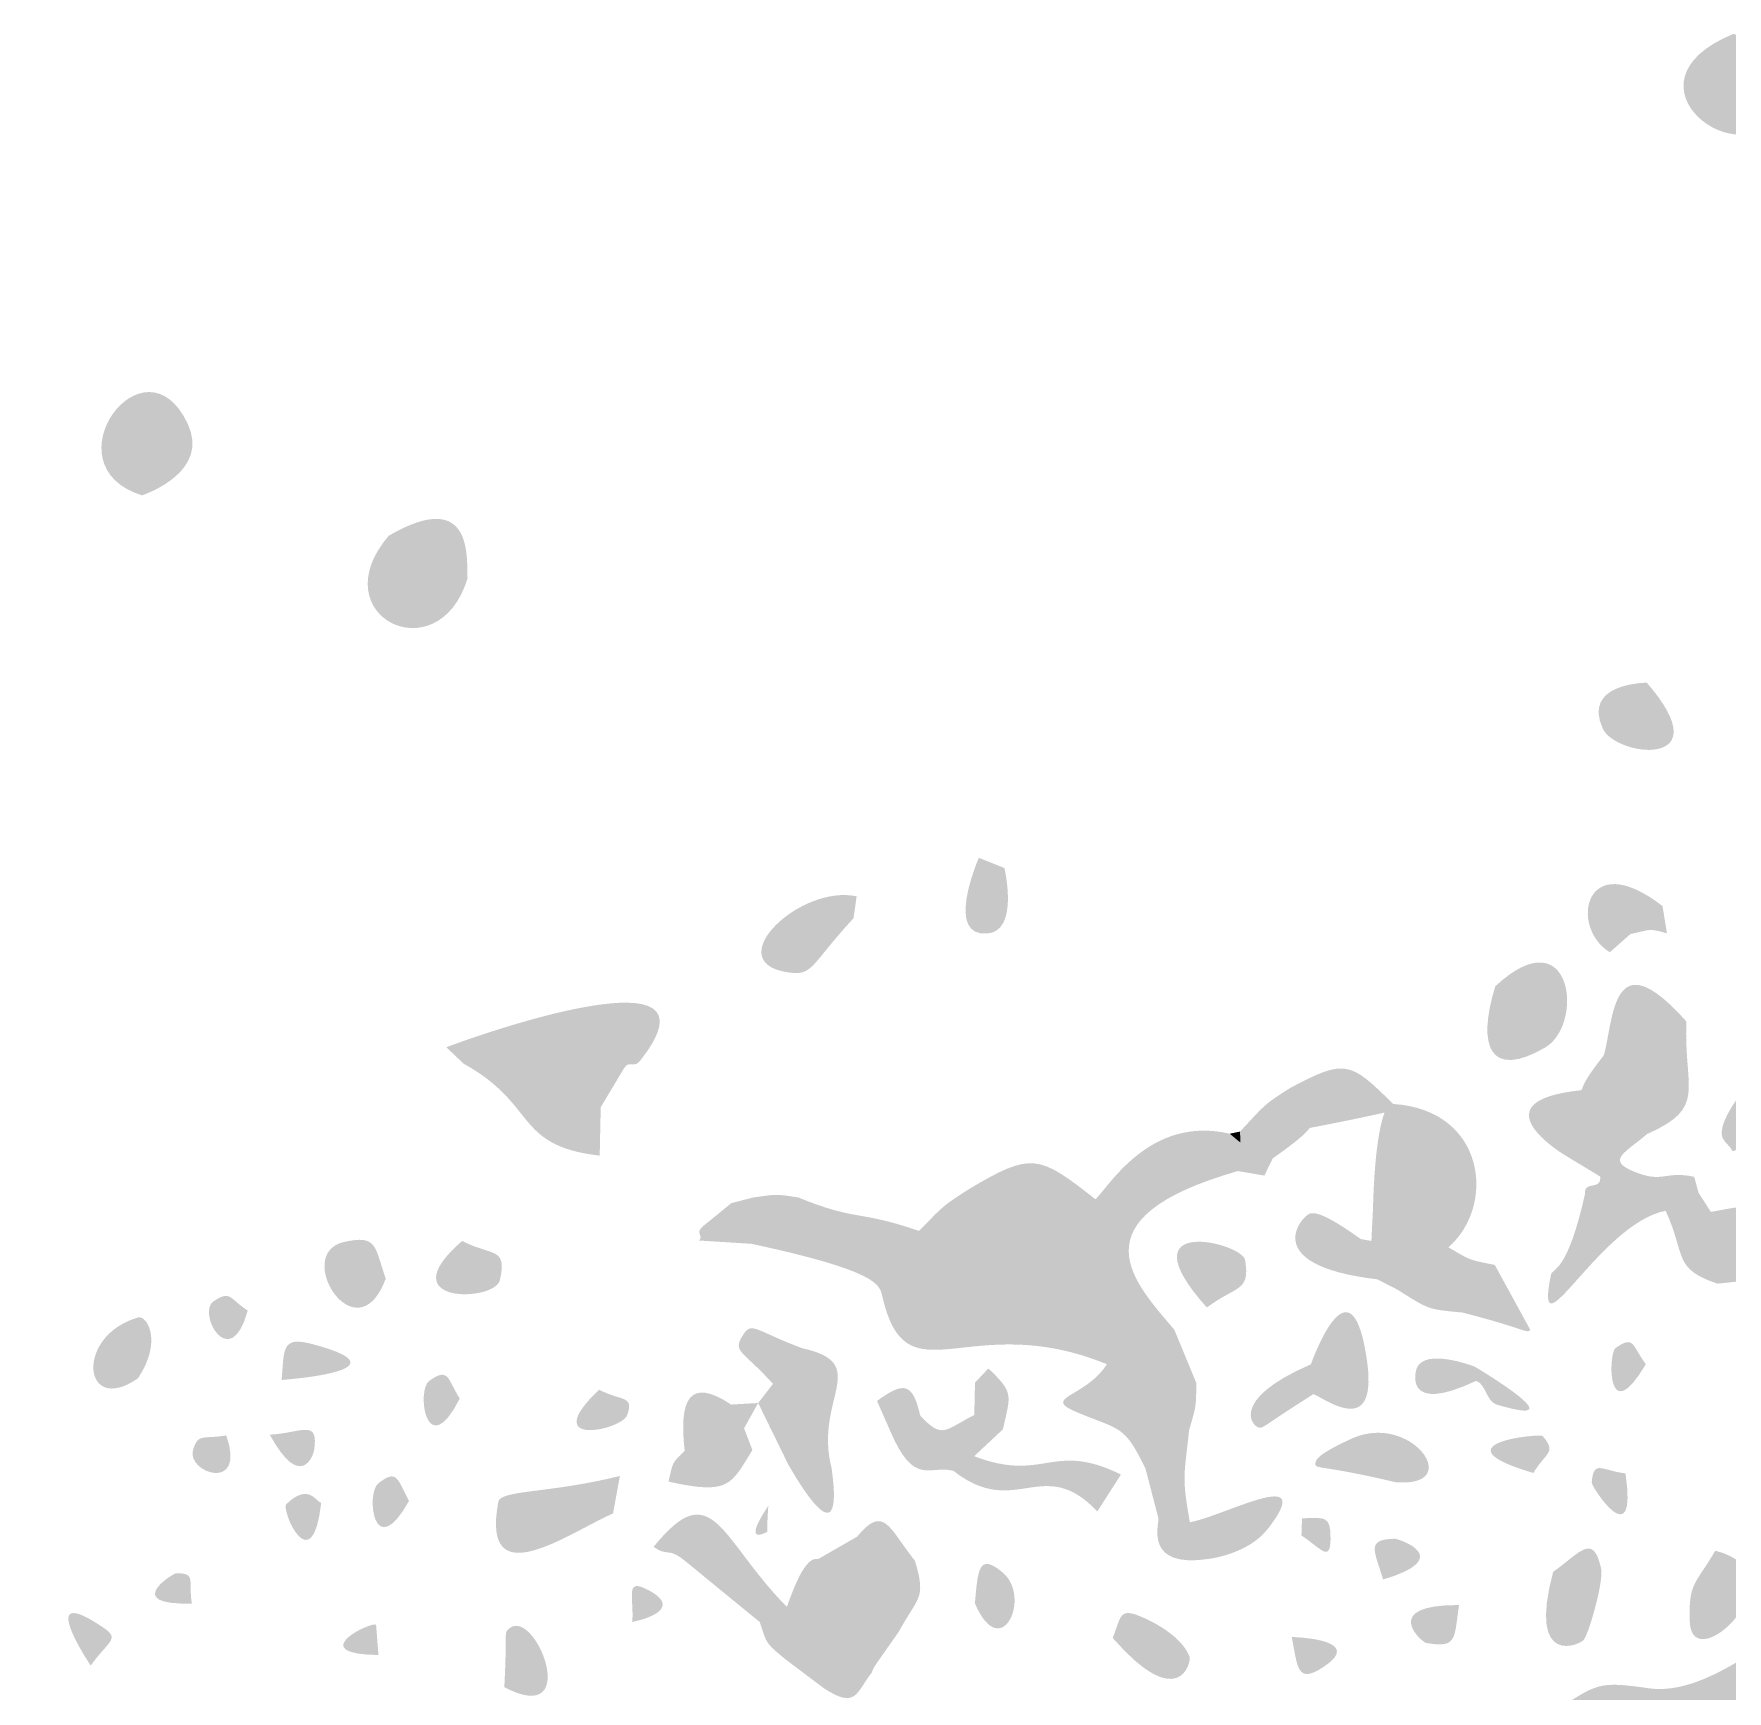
# Model space of a CAD drawing. Header units: millimetres. Extents: x 1061 to 1250, y 28 to 134.
# Drawn here: x 1211.99 to 1228.45, y 90.55 to 106.66 of the extents above; entities that cross this region are included whole.
import ezdxf

# ---------------------------------------------------------------- set-up
doc = ezdxf.new("R2010")
doc.units = ezdxf.units.MM

msp = doc.modelspace()

# ---------------------------------------------------------------- hatches: boundary and pattern name
at = {"true_color": 0x080808, "transparency": 33554687}
h = msp.add_hatch(color=18, dxfattribs=at)
edge = h.paths.add_edge_path(flags=0)
edge.add_spline(control_points=[(1228.509, 106.657), (1228.573, 106.633), (1229.21, 106.394), (1228.955, 105.911), (1228.602, 105.239), (1227.34, 106.179), (1228.509, 106.657)], knot_values=[0, 0, 0, 0, 1, 1, 1, 2, 2, 2, 2], degree=3, periodic=1)
h = msp.add_hatch(color=18, dxfattribs=at)
edge = h.paths.add_edge_path(flags=0)
edge.add_spline(control_points=[(1213.044, 102.172), (1212.111, 102.462), (1213.069, 103.759), (1213.487, 102.869), (1213.703, 102.41), (1213.106, 102.195), (1213.044, 102.172)], knot_values=[0, 0, 0, 0, 1, 1, 1, 2, 2, 2, 2], degree=3, periodic=1)
h = msp.add_hatch(color=18, dxfattribs=at)
edge = h.paths.add_edge_path(flags=0)
edge.add_spline(control_points=[(1215.441, 101.78), (1216.284, 102.269), (1216.194, 101.522), (1216.207, 101.366), (1216.144, 101.395), (1215.827, 101.54), (1215.441, 101.78)], knot_values=[0, 0, 0, 0, 1, 1, 1, 2, 2, 2, 2], degree=3, periodic=1)
h = msp.add_hatch(color=18, dxfattribs=at)
edge = h.paths.add_edge_path(flags=0)
edge.add_spline(control_points=[(1215.441, 101.78), (1215.827, 101.54), (1216.144, 101.395), (1216.207, 101.366), (1215.924, 100.434), (1214.775, 101.003), (1215.441, 101.78)], knot_values=[0, 0, 0, 0, 1, 1, 1, 2, 2, 2, 2], degree=3, periodic=1)
h = msp.add_hatch(color=18, dxfattribs=at)
edge = h.paths.add_edge_path(flags=0)
edge.add_spline(control_points=[(1227.666, 100.352), (1228.402, 99.505), (1227.362, 99.629), (1227.237, 99.908), (1227.045, 100.336), (1227.617, 100.35), (1227.666, 100.352)], knot_values=[0, 0, 0, 0, 1, 1, 1, 2, 2, 2, 2], degree=3, periodic=1)
h = msp.add_hatch(color=18, dxfattribs=at)
edge = h.paths.add_edge_path(flags=0)
edge.add_spline(control_points=[(1227.819, 98.181), (1227.819, 98.181), (1227.862, 97.916), (1227.862, 97.916), (1227.687, 97.967), (1227.707, 97.953), (1227.507, 97.909), (1227.507, 97.909), (1227.307, 97.732), (1227.307, 97.732), (1226.909, 97.972), (1227.058, 98.773), (1227.819, 98.181)], knot_values=[0, 0, 0, 0, 1, 1, 1, 2, 2, 2, 3, 3, 3, 4, 4, 4, 4], degree=3, periodic=1)
h = msp.add_hatch(color=18, dxfattribs=at)
edge = h.paths.add_edge_path(flags=0)
edge.add_spline(control_points=[(1221.175, 98.65), (1221.175, 98.65), (1221.424, 98.551), (1221.424, 98.551), (1221.435, 98.499), (1221.556, 97.943), (1221.262, 97.915), (1220.849, 97.875), (1221.152, 98.595), (1221.175, 98.65)], knot_values=[0, 0, 0, 0, 1, 1, 1, 2, 2, 2, 3, 3, 3, 3], degree=3, periodic=1)
h = msp.add_hatch(color=18, dxfattribs=at)
edge = h.paths.add_edge_path(flags=0)
edge.add_spline(control_points=[(1219.988, 98.276), (1219.988, 98.276), (1219.957, 98.062), (1219.957, 98.062), (1219.52, 97.59), (1219.57, 97.493), (1219.297, 97.541), (1218.67, 97.651), (1219.434, 98.392), (1219.988, 98.276)], knot_values=[0, 0, 0, 0, 1, 1, 1, 2, 2, 2, 3, 3, 3, 3], degree=3, periodic=1)
h = msp.add_hatch(color=18, dxfattribs=at)
edge = h.paths.add_edge_path(flags=0)
edge.add_spline(control_points=[(1226.194, 97.402), (1226.939, 98.094), (1227.067, 97.032), (1226.676, 96.805), (1226.144, 96.497), (1226.012, 96.813), (1226.194, 97.402)], knot_values=[0, 0, 0, 0, 1, 1, 1, 2, 2, 2, 2], degree=3, periodic=1)
h = msp.add_hatch(color=18, dxfattribs=at)
edge = h.paths.add_edge_path(flags=0)
edge.add_spline(control_points=[(1216.001, 96.809), (1216.292, 96.922), (1218.766, 97.798), (1217.887, 96.682), (1217.504, 96.719), (1217.535, 96.602), (1217.501, 96.227), (1217.501, 96.227), (1217.491, 95.756), (1217.491, 95.756), (1216.657, 95.852), (1216.89, 96.252), (1216.168, 96.65), (1216.168, 96.65), (1216.001, 96.809), (1216.001, 96.809)], knot_values=[0, 0, 0, 0, 1, 1, 1, 2, 2, 2, 3, 3, 3, 4, 4, 4, 5, 5, 5, 5], degree=3, periodic=1)
h = msp.add_hatch(color=18, dxfattribs=at)
edge = h.paths.add_edge_path(flags=0)
edge.add_spline(control_points=[(1228.051, 97.059), (1228.023, 96.398), (1228.258, 96.225), (1227.669, 95.966), (1227.534, 96.238), (1227.283, 96.67), (1227.248, 96.73), (1227.346, 97.066), (1227.319, 97.883), (1228.051, 97.059)], knot_values=[0, 0, 0, 0, 1, 1, 1, 2, 2, 2, 3, 3, 3, 3], degree=3, periodic=1)
h = msp.add_hatch(color=18, dxfattribs=at)
edge = h.paths.add_edge_path(flags=0)
edge.add_spline(control_points=[(1217.887, 96.682), (1217.826, 96.598), (1217.785, 96.685), (1217.734, 96.614), (1217.713, 96.585), (1217.734, 96.614), (1217.501, 96.227), (1217.535, 96.602), (1217.504, 96.719), (1217.887, 96.682)], knot_values=[0, 0, 0, 0, 1, 1, 1, 2, 2, 2, 3, 3, 3, 3], degree=3, periodic=1)
h = msp.add_hatch(color=18, dxfattribs=at)
edge = h.paths.add_edge_path(flags=0)
edge.add_spline(control_points=[(1224.207, 96.417), (1224.733, 96.695), (1224.782, 96.676), (1225.201, 96.258), (1225.201, 96.258), (1225.117, 96.174), (1225.117, 96.174), (1225.06, 96.161), (1224.744, 96.092), (1224.396, 96.026), (1224.373, 96.052), (1224.398, 96.058), (1224.207, 96.417)], knot_values=[0, 0, 0, 0, 1, 1, 1, 2, 2, 2, 3, 3, 3, 4, 4, 4, 4], degree=3, periodic=1)
h = msp.add_hatch(color=18, dxfattribs=at)
edge = h.paths.add_edge_path(flags=0)
edge.add_spline(control_points=[(1227.248, 96.73), (1227.283, 96.67), (1227.534, 96.238), (1227.669, 95.966), (1227.459, 95.785), (1227.268, 95.714), (1227.541, 95.601), (1227.831, 95.482), (1227.838, 95.613), (1228.127, 95.55), (1228.127, 95.55), (1228.169, 95.395), (1228.169, 95.395), (1228.169, 95.395), (1227.849, 95.22), (1227.849, 95.22), (1227.202, 95.095), (1226.561, 93.75), (1226.735, 94.599), (1226.749, 94.666), (1226.89, 94.601), (1227.065, 95.38), (1227.052, 95.519), (1227.226, 95.412), (1227.213, 95.553), (1227.213, 95.553), (1226.871, 95.76), (1226.871, 95.76), (1227.188, 95.979), (1227.184, 96.027), (1227.026, 96.391), (1227.053, 96.409), (1227.009, 96.428), (1227.248, 96.73)], knot_values=[0, 0, 0, 0, 1, 1, 1, 2, 2, 2, 3, 3, 3, 4, 4, 4, 5, 5, 5, 6, 6, 6, 7, 7, 7, 8, 8, 8, 9, 9, 9, 10, 10, 10, 11, 11, 11, 11], degree=3, periodic=1)
h = msp.add_hatch(color=18, dxfattribs=at)
edge = h.paths.add_edge_path(flags=0)
edge.add_spline(control_points=[(1228.838, 96.216), (1228.671, 95.892), (1228.7, 95.884), (1228.68, 95.861), (1228.68, 95.861), (1228.499, 95.799), (1228.499, 95.799), (1228.477, 95.849), (1228.424, 95.88), (1228.402, 95.931), (1228.341, 96.074), (1228.627, 96.425), (1228.641, 96.424), (1228.735, 96.416), (1228.743, 96.224), (1228.838, 96.216)], knot_values=[0, 0, 0, 0, 1, 1, 1, 2, 2, 2, 3, 3, 3, 4, 4, 4, 5, 5, 5, 5], degree=3, periodic=1)
h = msp.add_hatch(color=18, dxfattribs=at)
edge = h.paths.add_edge_path(flags=0)
edge.add_spline(control_points=[(1224.207, 96.417), (1224.398, 96.058), (1224.373, 96.052), (1224.396, 96.026), (1224.363, 96.007), (1224.397, 95.986), (1224.031, 95.729), (1224.031, 95.729), (1223.95, 95.562), (1223.95, 95.562), (1223.95, 95.562), (1223.693, 95.606), (1223.693, 95.606), (1223.693, 95.606), (1223.718, 95.882), (1223.718, 95.882), (1223.718, 95.882), (1223.713, 95.99), (1223.713, 95.99), (1223.953, 96.243), (1223.925, 96.24), (1224.207, 96.417)], knot_values=[0, 0, 0, 0, 1, 1, 1, 2, 2, 2, 3, 3, 3, 4, 4, 4, 5, 5, 5, 6, 6, 6, 7, 7, 7, 7], degree=3, periodic=1)
h = msp.add_hatch(color=18, dxfattribs=at)
edge = h.paths.add_edge_path(flags=0)
edge.add_spline(control_points=[(1225.117, 96.174), (1225.117, 96.174), (1225.201, 96.258), (1225.201, 96.258), (1226.099, 96.201), (1226.204, 95.274), (1225.739, 94.865), (1225.739, 94.865), (1225.509, 94.644), (1225.509, 94.644), (1225.509, 94.644), (1225.24, 94.455), (1225.24, 94.455), (1225.24, 94.455), (1225.048, 94.554), (1225.048, 94.554), (1225.048, 94.554), (1224.99, 94.927), (1224.99, 94.927), (1224.99, 94.927), (1225.005, 95.233), (1225.005, 95.233), (1225.022, 95.896), (1225.093, 96.102), (1225.117, 96.174)], knot_values=[0, 0, 0, 0, 1, 1, 1, 2, 2, 2, 3, 3, 3, 4, 4, 4, 5, 5, 5, 6, 6, 6, 7, 7, 7, 8, 8, 8, 8], degree=3, periodic=1)
h = msp.add_hatch(color=18, dxfattribs=at)
edge = h.paths.add_edge_path(flags=0)
edge.add_spline(control_points=[(1227.026, 96.391), (1227.184, 96.027), (1227.188, 95.979), (1226.871, 95.76), (1226.827, 95.787), (1226.015, 96.287), (1227.026, 96.391)], knot_values=[0, 0, 0, 0, 1, 1, 1, 2, 2, 2, 2], degree=3, periodic=1)
h = msp.add_hatch(color=18, dxfattribs=at)
edge = h.paths.add_edge_path(flags=0)
edge.add_spline(control_points=[(1223.613, 95.969), (1223.613, 95.969), (1223.718, 95.882), (1223.718, 95.882), (1223.718, 95.882), (1223.693, 95.606), (1223.693, 95.606), (1222.06, 95.141), (1222.702, 94.508), (1223.075, 94.064), (1223.075, 94.064), (1223.288, 93.548), (1223.288, 93.548), (1223.288, 93.548), (1222.925, 93.583), (1222.925, 93.583), (1222.672, 93.709), (1222.697, 93.726), (1222.42, 93.729), (1221.067, 94.284), (1220.472, 93.35), (1220.235, 94.397), (1220.21, 94.504), (1220.18, 94.639), (1218.966, 94.899), (1218.966, 94.899), (1218.981, 95.349), (1218.981, 95.349), (1219.223, 95.383), (1219.196, 95.383), (1219.42, 95.35), (1219.989, 95.116), (1220.005, 95.229), (1220.593, 95.024), (1220.931, 93.601), (1221.917, 94.986), (1222.308, 95.332), (1222.439, 95.452), (1222.837, 96.151), (1223.613, 95.969)], knot_values=[0, 0, 0, 0, 1, 1, 1, 2, 2, 2, 3, 3, 3, 4, 4, 4, 5, 5, 5, 6, 6, 6, 7, 7, 7, 8, 8, 8, 9, 9, 9, 10, 10, 10, 11, 11, 11, 12, 12, 12, 13, 13, 13, 13], degree=3, periodic=1)
msp.add_hatch(color=18, dxfattribs=at).paths.add_polyline_path([(1223.713, 95.99), (1223.718, 95.882), (1223.613, 95.969)], flags=0)
h = msp.add_hatch(color=18, dxfattribs=at)
edge = h.paths.add_edge_path(flags=0)
edge.add_spline(control_points=[(1221.075, 95.428), (1221.69, 95.796), (1221.759, 95.764), (1222.308, 95.332), (1221.917, 94.986), (1220.931, 93.601), (1220.593, 95.024), (1220.835, 95.268), (1220.807, 95.256), (1221.075, 95.428)], knot_values=[0, 0, 0, 0, 1, 1, 1, 2, 2, 2, 3, 3, 3, 3], degree=3, periodic=1)
h = msp.add_hatch(color=18, dxfattribs=at)
edge = h.paths.add_edge_path(flags=0)
edge.add_spline(control_points=[(1235.482, 94.589), (1235.433, 94.491), (1235.268, 94.494), (1235.219, 94.397), (1235.071, 94.099), (1235.579, 93.414), (1234.766, 91.715), (1233.37, 91.349), (1233.503, 91.093), (1232.213, 90.453), (1232.179, 90.42), (1231.978, 90.219), (1231.831, 89.996), (1230.673, 88.998), (1230.813, 88.863), (1229.59, 87.978), (1229.59, 87.978), (1228.819, 87.794), (1228.819, 87.794), (1228.817, 87.793), (1228.819, 87.794), (1227.831, 87.094), (1227.831, 87.094), (1227.756, 86.874), (1227.756, 86.874), (1227.756, 86.874), (1227.793, 86.449), (1227.793, 86.449), (1227.718, 86.421), (1227.756, 86.385), (1226.87, 86.057), (1226.87, 86.057), (1226.703, 86.12), (1226.703, 86.12), (1226.38, 86.666), (1227.067, 86.51), (1227.232, 86.893), (1227.257, 86.951), (1227.462, 87.314), (1227.482, 87.35), (1227.482, 87.35), (1227.364, 87.498), (1227.364, 87.498), (1226.594, 87.258), (1226.49, 87.2), (1226.419, 87.162), (1226.377, 87.138), (1226.249, 87.068), (1225.855, 86.933), (1225.855, 86.933), (1225.397, 86.804), (1225.397, 86.804), (1224.914, 86.747), (1224.96, 86.698), (1224.544, 86.433), (1223.659, 85.872), (1223.495, 86.764), (1222.57, 86.288), (1221.445, 85.92), (1221.389, 86.215), (1220.268, 85.78), (1220.085, 85.773), (1219.085, 85.735), (1218.069, 85.131), (1218.053, 85.1), (1218.068, 85.12), (1217.814, 84.897), (1217.814, 84.897), (1217.484, 84.906), (1217.484, 84.906), (1217.484, 84.906), (1217.316, 85.061), (1217.316, 85.061), (1217.384, 85.667), (1217.499, 85.597), (1217.803, 86.113), (1217.803, 86.113), (1217.993, 86.206), (1217.993, 86.206), (1217.993, 86.206), (1218.07, 86.449), (1218.07, 86.449), (1218.224, 86.711), (1218.18, 86.746), (1218.477, 86.835), (1219.041, 87.004), (1218.685, 87.6), (1219.251, 87.53), (1219.251, 87.53), (1219.466, 86.908), (1219.466, 86.908), (1219.102, 86.532), (1218.747, 86.45), (1219.14, 86.277), (1219.299, 86.208), (1219.289, 86.281), (1219.787, 86.563), (1220.328, 86.842), (1220.358, 86.761), (1220.767, 87.243), (1221.134, 87.676), (1221.389, 86.946), (1223.039, 87.809), (1223.391, 87.993), (1223.103, 88.67), (1224.723, 88.567), (1225.475, 88.423), (1225.452, 88.583), (1226.036, 89.073), (1226.036, 89.073), (1226.446, 89.506), (1226.446, 89.506), (1226.82, 89.828), (1226.759, 89.86), (1226.757, 90.35), (1227.184, 90.62), (1227.178, 90.654), (1227.686, 90.58), (1228.288, 90.492), (1228.993, 91.209), (1229.301, 91.29), (1229.477, 91.204), (1229.448, 91.041), (1229.988, 91.231), (1230.533, 91.424), (1229.938, 91.487), (1229.521, 91.9), (1229.669, 92.469), (1229.591, 92.508), (1229.809, 92.598), (1230.44, 92.857), (1230.67, 92.908), (1230.772, 92.206), (1230.914, 91.228), (1230.953, 92.655), (1232.127, 93.396), (1232.19, 93.363), (1232.455, 93.224), (1232.949, 93.06), (1232.949, 93.06), (1233.11, 93.406), (1233.11, 93.406), (1233.11, 93.406), (1233.243, 93.463), (1233.243, 93.463), (1233.547, 93.739), (1233.551, 93.71), (1233.724, 94.113), (1234.455, 93.882), (1234.422, 94.164), (1234.783, 94.839), (1235.085, 95.403), (1235.456, 94.643), (1235.482, 94.589)], knot_values=[0, 0, 0, 0, 1, 1, 1, 2, 2, 2, 3, 3, 3, 4, 4, 4, 5, 5, 5, 6, 6, 6, 7, 7, 7, 8, 8, 8, 9, 9, 9, 10, 10, 10, 11, 11, 11, 12, 12, 12, 13, 13, 13, 14, 14, 14, 15, 15, 15, 16, 16, 16, 17, 17, 17, 18, 18, 18, 19, 19, 19, 20, 20, 20, 21, 21, 21, 22, 22, 22, 23, 23, 23, 24, 24, 24, 25, 25, 25, 26, 26, 26, 27, 27, 27, 28, 28, 28, 29, 29, 29, 30, 30, 30, 31, 31, 31, 32, 32, 32, 33, 33, 33, 34, 34, 34, 35, 35, 35, 36, 36, 36, 37, 37, 37, 38, 38, 38, 39, 39, 39, 40, 40, 40, 41, 41, 41, 42, 42, 42, 43, 43, 43, 44, 44, 44, 45, 45, 45, 46, 46, 46, 47, 47, 47, 48, 48, 48, 49, 49, 49, 50, 50, 50, 51, 51, 51, 51], degree=3, periodic=1)
h = msp.add_hatch(color=18, dxfattribs=at)
edge = h.paths.add_edge_path(flags=0)
edge.add_spline(control_points=[(1218.981, 95.349), (1218.981, 95.349), (1218.966, 94.899), (1218.966, 94.899), (1218.966, 94.899), (1218.457, 94.931), (1218.457, 94.931), (1218.501, 94.978), (1218.425, 94.997), (1218.479, 95.055), (1218.5, 95.077), (1218.479, 95.055), (1218.769, 95.294), (1218.769, 95.294), (1218.981, 95.349), (1218.981, 95.349)], knot_values=[0, 0, 0, 0, 1, 1, 1, 2, 2, 2, 3, 3, 3, 4, 4, 4, 5, 5, 5, 5], degree=3, periodic=1)
h = msp.add_hatch(color=18, dxfattribs=at)
edge = h.paths.add_edge_path(flags=0)
edge.add_spline(control_points=[(1228.169, 95.395), (1228.169, 95.395), (1228.289, 95.209), (1228.289, 95.209), (1228.289, 95.209), (1228.352, 94.512), (1228.352, 94.512), (1227.914, 94.66), (1228.049, 94.789), (1227.849, 95.22), (1227.849, 95.22), (1228.169, 95.395), (1228.169, 95.395)], knot_values=[0, 0, 0, 0, 1, 1, 1, 2, 2, 2, 3, 3, 3, 4, 4, 4, 4], degree=3, periodic=1)
h = msp.add_hatch(color=18, dxfattribs=at)
edge = h.paths.add_edge_path(flags=0)
edge.add_spline(control_points=[(1228.289, 95.209), (1228.74, 95.294), (1228.793, 95.317), (1229, 94.896), (1228.699, 94.878), (1228.689, 94.851), (1228.654, 94.543), (1228.654, 94.543), (1228.352, 94.512), (1228.352, 94.512), (1228.352, 94.512), (1228.289, 95.209), (1228.289, 95.209)], knot_values=[0, 0, 0, 0, 1, 1, 1, 2, 2, 2, 3, 3, 3, 4, 4, 4, 4], degree=3, periodic=1)
h = msp.add_hatch(color=18, dxfattribs=at)
edge = h.paths.add_edge_path(flags=0)
edge.add_spline(control_points=[(1223.391, 94.28), (1222.574, 95.191), (1223.735, 94.912), (1223.763, 94.741), (1223.814, 94.43), (1223.68, 94.497), (1223.391, 94.28)], knot_values=[0, 0, 0, 0, 1, 1, 1, 2, 2, 2, 2], degree=3, periodic=1)
h = msp.add_hatch(color=18, dxfattribs=at)
edge = h.paths.add_edge_path(flags=0)
edge.add_spline(control_points=[(1224.99, 94.927), (1224.99, 94.927), (1225.048, 94.554), (1225.048, 94.554), (1223.864, 94.692), (1224.328, 95.188), (1224.4, 95.195), (1224.443, 95.199), (1224.522, 95.207), (1224.887, 94.945), (1224.887, 94.945), (1224.99, 94.927), (1224.99, 94.927)], knot_values=[0, 0, 0, 0, 1, 1, 1, 2, 2, 2, 3, 3, 3, 4, 4, 4, 4], degree=3, periodic=1)
h = msp.add_hatch(color=18, dxfattribs=at)
edge = h.paths.add_edge_path(flags=0)
edge.add_spline(control_points=[(1215.412, 94.561), (1215.13, 93.798), (1214.499, 94.808), (1215.01, 94.918), (1215.331, 94.987), (1215.301, 94.879), (1215.412, 94.561)], knot_values=[0, 0, 0, 0, 1, 1, 1, 2, 2, 2, 2], degree=3, periodic=1)
h = msp.add_hatch(color=18, dxfattribs=at)
edge = h.paths.add_edge_path(flags=0)
edge.add_spline(control_points=[(1216.155, 94.927), (1216.439, 94.777), (1216.597, 94.874), (1216.521, 94.546), (1216.472, 94.332), (1215.434, 94.307), (1216.155, 94.927)], knot_values=[0, 0, 0, 0, 1, 1, 1, 2, 2, 2, 2], degree=3, periodic=1)
h = msp.add_hatch(color=18, dxfattribs=at)
edge = h.paths.add_edge_path(flags=0)
edge.add_spline(control_points=[(1225.739, 94.865), (1225.964, 94.731), (1225.942, 94.744), (1226.189, 94.694), (1226.189, 94.694), (1226.534, 94.063), (1226.534, 94.063), (1226.497, 94.022), (1226.487, 94.075), (1225.875, 94.231), (1225.875, 94.231), (1225.509, 94.644), (1225.509, 94.644), (1225.509, 94.644), (1225.739, 94.865), (1225.739, 94.865)], knot_values=[0, 0, 0, 0, 1, 1, 1, 2, 2, 2, 3, 3, 3, 4, 4, 4, 5, 5, 5, 5], degree=3, periodic=1)
h = msp.add_hatch(color=18, dxfattribs=at)
edge = h.paths.add_edge_path(flags=0)
edge.add_spline(control_points=[(1224.402, 93.728), (1224.417, 93.77), (1224.759, 94.72), (1224.923, 93.906), (1225.113, 92.956), (1224.556, 93.386), (1224.427, 93.439), (1224.427, 93.439), (1224.402, 93.728), (1224.402, 93.728)], knot_values=[0, 0, 0, 0, 1, 1, 1, 2, 2, 2, 3, 3, 3, 3], degree=3, periodic=1)
h = msp.add_hatch(color=18, dxfattribs=at)
edge = h.paths.add_edge_path(flags=0)
edge.add_spline(control_points=[(1225.509, 94.644), (1225.509, 94.644), (1225.875, 94.231), (1225.875, 94.231), (1225.532, 94.264), (1225.558, 94.256), (1225.24, 94.455), (1225.24, 94.455), (1225.509, 94.644), (1225.509, 94.644)], knot_values=[0, 0, 0, 0, 1, 1, 1, 2, 2, 2, 3, 3, 3, 3], degree=3, periodic=1)
h = msp.add_hatch(color=18, dxfattribs=at)
edge = h.paths.add_edge_path(flags=0)
edge.add_spline(control_points=[(1214.071, 94.25), (1213.9, 93.629), (1213.575, 94.23), (1213.738, 94.34), (1213.906, 94.453), (1213.891, 94.367), (1214.071, 94.25)], knot_values=[0, 0, 0, 0, 1, 1, 1, 2, 2, 2, 2], degree=3, periodic=1)
h = msp.add_hatch(color=18, dxfattribs=at)
edge = h.paths.add_edge_path(flags=0)
edge.add_spline(control_points=[(1213.003, 93.591), (1212.467, 93.22), (1212.386, 94.006), (1213.005, 94.183), (1213.093, 94.209), (1213.245, 93.947), (1213.003, 93.591)], knot_values=[0, 0, 0, 0, 1, 1, 1, 2, 2, 2, 2], degree=3, periodic=1)
h = msp.add_hatch(color=18, dxfattribs=at)
edge = h.paths.add_edge_path(flags=0)
edge.add_spline(control_points=[(1219.459, 93.884), (1219.459, 93.884), (1219.175, 93.538), (1219.175, 93.538), (1218.877, 93.869), (1218.78, 93.844), (1218.88, 94.007), (1218.968, 94.151), (1218.989, 94.061), (1219.459, 93.884)], knot_values=[0, 0, 0, 0, 1, 1, 1, 2, 2, 2, 3, 3, 3, 3], degree=3, periodic=1)
h = msp.add_hatch(color=18, dxfattribs=at)
edge = h.paths.add_edge_path(flags=0)
edge.add_spline(control_points=[(1214.4, 93.576), (1214.427, 93.879), (1214.396, 94.006), (1214.701, 93.924), (1215.664, 93.668), (1214.436, 93.579), (1214.4, 93.576)], knot_values=[0, 0, 0, 0, 1, 1, 1, 2, 2, 2, 2], degree=3, periodic=1)
h = msp.add_hatch(color=18, dxfattribs=at)
edge = h.paths.add_edge_path(flags=0)
edge.add_spline(control_points=[(1227.657, 93.729), (1227.27, 93.075), (1227.294, 93.839), (1227.362, 93.886), (1227.547, 94.015), (1227.52, 93.911), (1227.657, 93.729)], knot_values=[0, 0, 0, 0, 1, 1, 1, 2, 2, 2, 2], degree=3, periodic=1)
h = msp.add_hatch(color=18, dxfattribs=at)
edge = h.paths.add_edge_path(flags=0)
edge.add_spline(control_points=[(1219.459, 93.884), (1220.143, 93.737), (1219.57, 93.391), (1219.744, 92.722), (1219.884, 91.73), (1219.336, 92.738), (1219.322, 92.757), (1219.322, 92.757), (1219.031, 93.352), (1219.031, 93.352), (1219.031, 93.352), (1219.175, 93.538), (1219.175, 93.538), (1219.175, 93.538), (1219.459, 93.884), (1219.459, 93.884)], knot_values=[0, 0, 0, 0, 1, 1, 1, 2, 2, 2, 3, 3, 3, 4, 4, 4, 5, 5, 5, 5], degree=3, periodic=1)
h = msp.add_hatch(color=18, dxfattribs=at)
edge = h.paths.add_edge_path(flags=0)
edge.add_spline(control_points=[(1225.993, 93.706), (1225.993, 93.706), (1226.007, 93.567), (1226.007, 93.567), (1225.306, 93.235), (1225.413, 93.653), (1225.433, 93.696), (1225.52, 93.881), (1225.951, 93.721), (1225.993, 93.706)], knot_values=[0, 0, 0, 0, 1, 1, 1, 2, 2, 2, 3, 3, 3, 3], degree=3, periodic=1)
h = msp.add_hatch(color=18, dxfattribs=at)
edge = h.paths.add_edge_path(flags=0)
edge.add_spline(control_points=[(1216.131, 93.395), (1215.805, 92.754), (1215.706, 93.48), (1215.836, 93.569), (1216.028, 93.702), (1216.009, 93.588), (1216.131, 93.395)], knot_values=[0, 0, 0, 0, 1, 1, 1, 2, 2, 2, 2], degree=3, periodic=1)
h = msp.add_hatch(color=18, dxfattribs=at)
edge = h.paths.add_edge_path(flags=0)
edge.add_spline(control_points=[(1221.138, 93.55), (1221.138, 93.55), (1221.268, 93.688), (1221.268, 93.688), (1221.516, 93.451), (1221.486, 93.435), (1221.409, 93.096), (1221.409, 93.096), (1221.131, 93.236), (1221.131, 93.236), (1221.131, 93.236), (1221.138, 93.55), (1221.138, 93.55)], knot_values=[0, 0, 0, 0, 1, 1, 1, 2, 2, 2, 3, 3, 3, 4, 4, 4, 4], degree=3, periodic=1)
h = msp.add_hatch(color=18, dxfattribs=at)
edge = h.paths.add_edge_path(flags=0)
edge.add_spline(control_points=[(1222.42, 93.729), (1222.697, 93.726), (1222.672, 93.709), (1222.925, 93.583), (1222.915, 93.255), (1222.91, 93.233), (1223.218, 93.086), (1223.17, 92.625), (1223.146, 92.647), (1223.226, 92.193), (1223.226, 92.193), (1222.921, 92.229), (1222.921, 92.229), (1222.921, 92.229), (1222.796, 92.71), (1222.796, 92.71), (1222.588, 93.146), (1222.549, 93.085), (1222.124, 93.264), (1221.776, 93.411), (1222.213, 93.403), (1222.42, 93.729)], knot_values=[0, 0, 0, 0, 1, 1, 1, 2, 2, 2, 3, 3, 3, 4, 4, 4, 5, 5, 5, 6, 6, 6, 7, 7, 7, 7], degree=3, periodic=1)
h = msp.add_hatch(color=18, dxfattribs=at)
edge = h.paths.add_edge_path(flags=0)
edge.add_spline(control_points=[(1224.402, 93.728), (1224.402, 93.728), (1224.427, 93.439), (1224.427, 93.439), (1223.952, 93.136), (1223.961, 93.126), (1223.914, 93.112), (1223.854, 93.093), (1223.566, 93.367), (1224.402, 93.728)], knot_values=[0, 0, 0, 0, 1, 1, 1, 2, 2, 2, 3, 3, 3, 3], degree=3, periodic=1)
h = msp.add_hatch(color=18, dxfattribs=at)
edge = h.paths.add_edge_path(flags=0)
edge.add_spline(control_points=[(1225.993, 93.706), (1226.022, 93.689), (1227.022, 93.092), (1226.204, 93.338), (1226.108, 93.367), (1226.103, 93.538), (1226.007, 93.567), (1226.007, 93.567), (1225.993, 93.706), (1225.993, 93.706)], knot_values=[0, 0, 0, 0, 1, 1, 1, 2, 2, 2, 3, 3, 3, 3], degree=3, periodic=1)
h = msp.add_hatch(color=18, dxfattribs=at)
edge = h.paths.add_edge_path(flags=0)
edge.add_spline(control_points=[(1217.485, 93.481), (1217.711, 93.366), (1217.829, 93.427), (1217.756, 93.231), (1217.702, 93.088), (1216.886, 92.913), (1217.485, 93.481)], knot_values=[0, 0, 0, 0, 1, 1, 1, 2, 2, 2, 2], degree=3, periodic=1)
h = msp.add_hatch(color=18, dxfattribs=at)
edge = h.paths.add_edge_path(flags=0)
edge.add_spline(control_points=[(1218.768, 93.337), (1218.767, 93.166), (1218.773, 93.195), (1218.894, 93.107), (1218.894, 93.107), (1218.975, 92.895), (1218.975, 92.895), (1218.675, 93.099), (1218.666, 92.991), (1218.317, 92.889), (1218.258, 93.39), (1218.365, 93.607), (1218.768, 93.337)], knot_values=[0, 0, 0, 0, 1, 1, 1, 2, 2, 2, 3, 3, 3, 4, 4, 4, 4], degree=3, periodic=1)
h = msp.add_hatch(color=18, dxfattribs=at)
edge = h.paths.add_edge_path(flags=0)
edge.add_spline(control_points=[(1220.186, 93.372), (1220.442, 93.559), (1220.532, 93.555), (1220.605, 93.231), (1220.458, 93.02), (1220.473, 93.034), (1220.458, 93.02), (1220.38, 92.948), (1220.408, 93.169), (1220.313, 93.083), (1220.313, 93.083), (1220.186, 93.372), (1220.186, 93.372)], knot_values=[0, 0, 0, 0, 1, 1, 1, 2, 2, 2, 3, 3, 3, 4, 4, 4, 4], degree=3, periodic=1)
h = msp.add_hatch(color=18, dxfattribs=at)
edge = h.paths.add_edge_path(flags=0)
edge.add_spline(control_points=[(1222.925, 93.583), (1222.925, 93.583), (1223.288, 93.548), (1223.288, 93.548), (1223.288, 93.306), (1223.285, 93.321), (1223.218, 93.086), (1222.91, 93.233), (1222.915, 93.255), (1222.925, 93.583)], knot_values=[0, 0, 0, 0, 1, 1, 1, 2, 2, 2, 3, 3, 3, 3], degree=3, periodic=1)
h = msp.add_hatch(color=18, dxfattribs=at)
edge = h.paths.add_edge_path(flags=0)
edge.add_spline(control_points=[(1218.768, 93.337), (1218.768, 93.337), (1219.031, 93.352), (1219.031, 93.352), (1219.031, 93.352), (1218.894, 93.107), (1218.894, 93.107), (1218.773, 93.195), (1218.767, 93.166), (1218.768, 93.337)], knot_values=[0, 0, 0, 0, 1, 1, 1, 2, 2, 2, 3, 3, 3, 3], degree=3, periodic=1)
h = msp.add_hatch(color=18, dxfattribs=at)
edge = h.paths.add_edge_path(flags=0)
edge.add_spline(control_points=[(1214.285, 93.044), (1214.597, 93.061), (1214.764, 93.205), (1214.715, 92.889), (1214.709, 92.852), (1214.59, 92.488), (1214.285, 93.044)], knot_values=[0, 0, 0, 0, 1, 1, 1, 2, 2, 2, 2], degree=3, periodic=1)
h = msp.add_hatch(color=18, dxfattribs=at)
edge = h.paths.add_edge_path(flags=0)
edge.add_spline(control_points=[(1220.605, 93.231), (1220.823, 92.995), (1220.842, 93.089), (1221.131, 93.236), (1221.131, 93.236), (1221.409, 93.096), (1221.409, 93.096), (1221.409, 93.096), (1221.13, 92.835), (1221.13, 92.835), (1221.13, 92.835), (1220.928, 92.693), (1220.928, 92.693), (1220.696, 92.754), (1220.549, 92.529), (1220.313, 93.083), (1220.408, 93.169), (1220.38, 92.948), (1220.458, 93.02), (1220.473, 93.034), (1220.458, 93.02), (1220.605, 93.231)], knot_values=[0, 0, 0, 0, 1, 1, 1, 2, 2, 2, 3, 3, 3, 4, 4, 4, 5, 5, 5, 6, 6, 6, 7, 7, 7, 7], degree=3, periodic=1)
h = msp.add_hatch(color=18, dxfattribs=at)
edge = h.paths.add_edge_path(flags=0)
edge.add_spline(control_points=[(1225.222, 92.583), (1224.501, 92.755), (1224.437, 92.704), (1224.446, 92.768), (1224.451, 92.801), (1224.458, 92.849), (1224.796, 93.005), (1225.378, 93.273), (1225.911, 92.522), (1225.222, 92.583)], knot_values=[0, 0, 0, 0, 1, 1, 1, 2, 2, 2, 3, 3, 3, 3], degree=3, periodic=1)
h = msp.add_hatch(color=18, dxfattribs=at)
edge = h.paths.add_edge_path(flags=0)
edge.add_spline(control_points=[(1213.862, 93.037), (1214.062, 92.473), (1213.473, 92.675), (1213.539, 92.896), (1213.589, 93.063), (1213.64, 92.998), (1213.862, 93.037)], knot_values=[0, 0, 0, 0, 1, 1, 1, 2, 2, 2, 2], degree=3, periodic=1)
h = msp.add_hatch(color=18, dxfattribs=at)
edge = h.paths.add_edge_path(flags=0)
edge.add_spline(control_points=[(1218.317, 92.889), (1218.666, 92.991), (1218.675, 93.099), (1218.975, 92.895), (1218.765, 92.558), (1218.754, 92.456), (1218.16, 92.588), (1218.204, 92.787), (1218.192, 92.763), (1218.317, 92.889)], knot_values=[0, 0, 0, 0, 1, 1, 1, 2, 2, 2, 3, 3, 3, 3], degree=3, periodic=1)
h = msp.add_hatch(color=18, dxfattribs=at)
edge = h.paths.add_edge_path(flags=0)
edge.add_spline(control_points=[(1221.13, 92.835), (1221.817, 92.573), (1221.883, 92.987), (1222.555, 92.658), (1222.554, 92.651), (1222.556, 92.657), (1222.327, 92.299), (1221.794, 92.859), (1221.536, 92.216), (1220.928, 92.693), (1220.928, 92.693), (1221.13, 92.835), (1221.13, 92.835)], knot_values=[0, 0, 0, 0, 1, 1, 1, 2, 2, 2, 3, 3, 3, 4, 4, 4, 4], degree=3, periodic=1)
h = msp.add_hatch(color=18, dxfattribs=at)
edge = h.paths.add_edge_path(flags=0)
edge.add_spline(control_points=[(1226.564, 92.672), (1225.593, 92.957), (1226.63, 93.058), (1226.654, 93.031), (1226.795, 92.867), (1226.683, 92.873), (1226.564, 92.672)], knot_values=[0, 0, 0, 0, 1, 1, 1, 2, 2, 2, 2], degree=3, periodic=1)
h = msp.add_hatch(color=18, dxfattribs=at)
edge = h.paths.add_edge_path(flags=0)
edge.add_spline(control_points=[(1227.459, 92.668), (1227.579, 91.852), (1227.128, 92.535), (1227.131, 92.581), (1227.149, 92.806), (1227.226, 92.696), (1227.459, 92.668)], knot_values=[0, 0, 0, 0, 1, 1, 1, 2, 2, 2, 2], degree=3, periodic=1)
h = msp.add_hatch(color=18, dxfattribs=at)
edge = h.paths.add_edge_path(flags=0)
edge.add_spline(control_points=[(1215.638, 92.4), (1215.289, 91.778), (1215.219, 92.48), (1215.34, 92.572), (1215.525, 92.714), (1215.522, 92.616), (1215.638, 92.4)], knot_values=[0, 0, 0, 0, 1, 1, 1, 2, 2, 2, 2], degree=3, periodic=1)
h = msp.add_hatch(color=18, dxfattribs=at)
edge = h.paths.add_edge_path(flags=0)
edge.add_spline(control_points=[(1217.687, 92.643), (1217.687, 92.643), (1217.621, 92.279), (1217.621, 92.279), (1217.202, 92.098), (1216.33, 91.457), (1216.506, 92.393), (1216.528, 92.508), (1217.004, 92.473), (1217.687, 92.643)], knot_values=[0, 0, 0, 0, 1, 1, 1, 2, 2, 2, 3, 3, 3, 3], degree=3, periodic=1)
h = msp.add_hatch(color=18, dxfattribs=at)
edge = h.paths.add_edge_path(flags=0)
edge.add_spline(control_points=[(1218.015, 91.954), (1218.591, 92.668), (1218.659, 92.029), (1219.31, 91.371), (1219.31, 91.371), (1219.046, 91.224), (1219.046, 91.224), (1218.336, 91.803), (1218.343, 91.802), (1218.279, 91.849), (1218.156, 91.938), (1218.141, 91.863), (1218.015, 91.954)], knot_values=[0, 0, 0, 0, 1, 1, 1, 2, 2, 2, 3, 3, 3, 4, 4, 4, 4], degree=3, periodic=1)
h = msp.add_hatch(color=18, dxfattribs=at)
edge = h.paths.add_edge_path(flags=0)
edge.add_spline(control_points=[(1222.921, 92.229), (1222.921, 92.229), (1223.226, 92.193), (1223.226, 92.193), (1223.575, 92.259), (1224.47, 92.759), (1223.986, 92.132), (1223.806, 91.899), (1223.468, 91.846), (1223.417, 91.838), (1222.78, 91.738), (1222.925, 92.169), (1222.921, 92.229)], knot_values=[0, 0, 0, 0, 1, 1, 1, 2, 2, 2, 3, 3, 3, 4, 4, 4, 4], degree=3, periodic=1)
h = msp.add_hatch(color=18, dxfattribs=at)
edge = h.paths.add_edge_path(flags=0)
edge.add_spline(control_points=[(1214.785, 92.383), (1214.695, 91.603), (1214.393, 92.317), (1214.445, 92.368), (1214.665, 92.585), (1214.742, 92.381), (1214.785, 92.383)], knot_values=[0, 0, 0, 0, 1, 1, 1, 2, 2, 2, 2], degree=3, periodic=1)
h = msp.add_hatch(color=18, dxfattribs=at)
edge = h.paths.add_edge_path(flags=0)
edge.add_spline(control_points=[(1219.129, 92.351), (1219.111, 92.096), (1219.129, 92.105), (1219.111, 92.096), (1218.868, 91.977), (1219.118, 92.335), (1219.129, 92.351)], knot_values=[0, 0, 0, 0, 1, 1, 1, 2, 2, 2, 2], degree=3, periodic=1)
h = msp.add_hatch(color=18, dxfattribs=at)
edge = h.paths.add_edge_path(flags=0)
edge.add_spline(control_points=[(1219.992, 92.053), (1220.253, 92.372), (1220.302, 92.136), (1220.554, 91.819), (1220.368, 91.733), (1220.394, 91.743), (1220.26, 91.579), (1220.26, 91.579), (1219.992, 92.053), (1219.992, 92.053)], knot_values=[0, 0, 0, 0, 1, 1, 1, 2, 2, 2, 3, 3, 3, 3], degree=3, periodic=1)
h = msp.add_hatch(color=18, dxfattribs=at)
edge = h.paths.add_edge_path(flags=0)
edge.add_spline(control_points=[(1224.316, 92.232), (1224.53, 92.235), (1224.597, 92.268), (1224.593, 92.029), (1224.589, 91.799), (1224.5, 91.939), (1224.31, 92.065), (1224.31, 92.065), (1224.316, 92.232), (1224.316, 92.232)], knot_values=[0, 0, 0, 0, 1, 1, 1, 2, 2, 2, 3, 3, 3, 3], degree=3, periodic=1)
h = msp.add_hatch(color=18, dxfattribs=at)
edge = h.paths.add_edge_path(flags=0)
edge.add_spline(control_points=[(1219.992, 92.053), (1219.992, 92.053), (1220.26, 91.579), (1220.26, 91.579), (1220.165, 91.286), (1220.139, 91.248), (1220.4, 91.134), (1220.165, 90.795), (1220.161, 90.803), (1220.134, 90.731), (1219.895, 90.994), (1219.817, 90.911), (1219.656, 90.59), (1219.656, 90.59), (1219.289, 90.867), (1219.289, 90.867), (1219.548, 91.092), (1220.06, 91.118), (1219.62, 91.839), (1219.62, 91.839), (1219.992, 92.053), (1219.992, 92.053)], knot_values=[0, 0, 0, 0, 1, 1, 1, 2, 2, 2, 3, 3, 3, 4, 4, 4, 5, 5, 5, 6, 6, 6, 7, 7, 7, 7], degree=3, periodic=1)
h = msp.add_hatch(color=18, dxfattribs=at)
edge = h.paths.add_edge_path(flags=0)
edge.add_spline(control_points=[(1225.104, 91.637), (1225.018, 91.921), (1224.936, 92.027), (1225.217, 92.033), (1225.25, 92.033), (1225.82, 91.85), (1225.104, 91.637)], knot_values=[0, 0, 0, 0, 1, 1, 1, 2, 2, 2, 2], degree=3, periodic=1)
h = msp.add_hatch(color=18, dxfattribs=at)
edge = h.paths.add_edge_path(flags=0)
edge.add_spline(control_points=[(1226.756, 91.711), (1227.024, 91.903), (1227.143, 92.092), (1227.222, 91.745), (1227.249, 91.629), (1227.115, 91.15), (1227.057, 91.054), (1227.027, 91.005), (1226.502, 90.766), (1226.756, 91.711)], knot_values=[0, 0, 0, 0, 1, 1, 1, 2, 2, 2, 3, 3, 3, 3], degree=3, periodic=1)
h = msp.add_hatch(color=18, dxfattribs=at)
edge = h.paths.add_edge_path(flags=0)
edge.add_spline(control_points=[(1219.62, 91.839), (1220.06, 91.118), (1219.548, 91.092), (1219.289, 90.867), (1219.104, 91.022), (1219.117, 91.007), (1219.046, 91.224), (1219.046, 91.224), (1219.31, 91.371), (1219.31, 91.371), (1219.498, 91.914), (1219.586, 91.822), (1219.62, 91.839)], knot_values=[0, 0, 0, 0, 1, 1, 1, 2, 2, 2, 3, 3, 3, 4, 4, 4, 4], degree=3, periodic=1)
h = msp.add_hatch(color=18, dxfattribs=at)
edge = h.paths.add_edge_path(flags=0)
edge.add_spline(control_points=[(1220.554, 91.819), (1220.669, 91.443), (1220.579, 91.466), (1220.4, 91.134), (1220.139, 91.248), (1220.165, 91.286), (1220.26, 91.579), (1220.394, 91.743), (1220.368, 91.733), (1220.554, 91.819)], knot_values=[0, 0, 0, 0, 1, 1, 1, 2, 2, 2, 3, 3, 3, 3], degree=3, periodic=1)
h = msp.add_hatch(color=18, dxfattribs=at)
edge = h.paths.add_edge_path(flags=0)
edge.add_spline(control_points=[(1221.137, 91.405), (1221.166, 91.718), (1221.168, 91.908), (1221.409, 91.703), (1221.69, 91.464), (1221.392, 90.811), (1221.137, 91.405)], knot_values=[0, 0, 0, 0, 1, 1, 1, 2, 2, 2, 2], degree=3, periodic=1)
h = msp.add_hatch(color=18, dxfattribs=at)
edge = h.paths.add_edge_path(flags=0)
edge.add_spline(control_points=[(1228.331, 91.917), (1229.198, 91.701), (1228.104, 90.655), (1228.084, 91.226), (1228.07, 91.619), (1228.142, 91.586), (1228.331, 91.917)], knot_values=[0, 0, 0, 0, 1, 1, 1, 2, 2, 2, 2], degree=3, periodic=1)
h = msp.add_hatch(color=18, dxfattribs=at)
edge = h.paths.add_edge_path(flags=0)
edge.add_spline(control_points=[(1213.528, 91.403), (1212.842, 91.386), (1213.347, 91.696), (1213.373, 91.697), (1213.576, 91.702), (1213.49, 91.625), (1213.528, 91.403)], knot_values=[0, 0, 0, 0, 1, 1, 1, 2, 2, 2, 2], degree=3, periodic=1)
h = msp.add_hatch(color=18, dxfattribs=at)
edge = h.paths.add_edge_path(flags=0)
edge.add_spline(control_points=[(1217.808, 91.224), (1217.824, 91.482), (1217.733, 91.656), (1217.966, 91.533), (1218.221, 91.399), (1218.092, 91.287), (1217.808, 91.224)], knot_values=[0, 0, 0, 0, 1, 1, 1, 2, 2, 2, 2], degree=3, periodic=1)
h = msp.add_hatch(color=18, dxfattribs=at)
edge = h.paths.add_edge_path(flags=0)
edge.add_spline(control_points=[(1212.545, 90.8), (1212.528, 90.826), (1211.993, 91.63), (1212.67, 91.168), (1212.836, 91.055), (1212.711, 91.037), (1212.545, 90.8)], knot_values=[0, 0, 0, 0, 1, 1, 1, 2, 2, 2, 2], degree=3, periodic=1)
h = msp.add_hatch(color=18, dxfattribs=at)
edge = h.paths.add_edge_path(flags=0)
edge.add_spline(control_points=[(1216.564, 90.59), (1216.591, 91.102), (1216.565, 91.109), (1216.593, 91.143), (1216.844, 91.433), (1217.349, 90.181), (1216.564, 90.59)], knot_values=[0, 0, 0, 0, 1, 1, 1, 2, 2, 2, 2], degree=3, periodic=1)
h = msp.add_hatch(color=18, dxfattribs=at)
edge = h.paths.add_edge_path(flags=0)
edge.add_spline(control_points=[(1222.476, 91.069), (1222.561, 91.279), (1222.534, 91.372), (1222.77, 91.268), (1222.813, 91.249), (1223.133, 91.11), (1223.222, 90.891), (1223.245, 90.833), (1223.118, 90.331), (1222.476, 91.069)], knot_values=[0, 0, 0, 0, 1, 1, 1, 2, 2, 2, 3, 3, 3, 3], degree=3, periodic=1)
h = msp.add_hatch(color=18, dxfattribs=at)
edge = h.paths.add_edge_path(flags=0)
edge.add_spline(control_points=[(1225.842, 91.389), (1225.791, 91.069), (1225.833, 90.964), (1225.52, 91.021), (1225.482, 91.028), (1225.064, 91.392), (1225.842, 91.389)], knot_values=[0, 0, 0, 0, 1, 1, 1, 2, 2, 2, 2], degree=3, periodic=1)
h = msp.add_hatch(color=18, dxfattribs=at)
edge = h.paths.add_edge_path(flags=0)
edge.add_spline(control_points=[(1215.341, 90.903), (1214.606, 90.913), (1215.276, 91.232), (1215.318, 91.198), (1215.318, 91.198), (1215.341, 90.903), (1215.341, 90.903)], knot_values=[0, 0, 0, 0, 1, 1, 1, 2, 2, 2, 2], degree=3, periodic=1)
h = msp.add_hatch(color=18, dxfattribs=at)
edge = h.paths.add_edge_path(flags=0)
edge.add_spline(control_points=[(1220.134, 90.731), (1219.985, 90.546), (1219.988, 90.363), (1219.656, 90.59), (1219.817, 90.911), (1219.895, 90.994), (1220.134, 90.731)], knot_values=[0, 0, 0, 0, 1, 1, 1, 2, 2, 2, 2], degree=3, periodic=1)
h = msp.add_hatch(color=18, dxfattribs=at)
edge = h.paths.add_edge_path(flags=0)
edge.add_spline(control_points=[(1224.216, 91.078), (1224.25, 91.077), (1224.942, 91.057), (1224.52, 90.784), (1224.268, 90.62), (1224.274, 90.78), (1224.216, 91.078)], knot_values=[0, 0, 0, 0, 1, 1, 1, 2, 2, 2, 2], degree=3, periodic=1)

doc.saveas('drawing.dxf')
